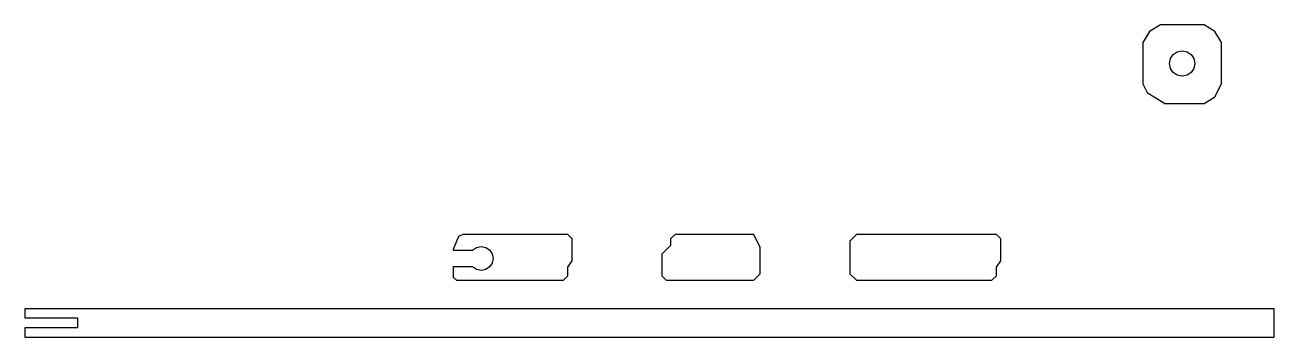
# Model space of a CAD drawing. Extents: x 0 to 6.75, y 0 to 1.69.
import ezdxf

# ---------------------------------------------------------------- set-up
doc = ezdxf.new("R2010")
doc.units = 0
doc.layers.get('0').update_dxf_attribs({"linetype": 'CONTINUOUS'})

msp = doc.modelspace()

# ---------------------------------------------------------------- linework, layer by layer
at = {"color": 4}
for p, q in [((6.13385, 1.68896), (6.07482, 1.65354)), ((6.37007, 1.68896), (6.13385, 1.68896)), ((6.42914, 1.65354), (6.37007, 1.68896)), ((6.07482, 1.65354), (6.03939, 1.59446)), ((6.46457, 1.59446), (6.42914, 1.65354)), ((6.03939, 1.59446), (6.03939, 1.37006)), ((6.46457, 1.37006), (6.46457, 1.59446)), ((6.18306, 1.48031), (6.18842, 1.50717)), ((6.18842, 1.50717), (6.20324, 1.52903)), ((6.20324, 1.52903), (6.2251, 1.54383)), ((6.2251, 1.54383), (6.25196, 1.54921)), ((6.25196, 1.54921), (6.27875, 1.54383)), ((6.27875, 1.54383), (6.30067, 1.52903)), ((6.30067, 1.52903), (6.31543, 1.50717)), ((6.31543, 1.50717), (6.32086, 1.48031)), ((6.18842, 1.4535), (6.18306, 1.48031)), ((6.20324, 1.43164), (6.18842, 1.4535)), ((6.2251, 1.41683), (6.20324, 1.43164)), ((6.30067, 1.43164), (6.27875, 1.41683)), ((6.31543, 1.4535), (6.30067, 1.43164)), ((6.32086, 1.48031), (6.31543, 1.4535)), ((6.03939, 1.37006), (6.06299, 1.32281)), ((6.25196, 1.4114), (6.2251, 1.41683)), ((6.27875, 1.41683), (6.25196, 1.4114)), ((6.42914, 1.29921), (6.46457, 1.37006)), ((6.06299, 1.32281), (6.1575, 1.26378)), ((6.37007, 1.26378), (6.42914, 1.29921)), ((6.1575, 1.26378), (6.37007, 1.26378)), ((2.3425, 0.543294), (2.31299, 0.474338)), ((2.36615, 0.555122), (2.3425, 0.543294)), ((2.93306, 0.555122), (2.36615, 0.555122)), ((2.95671, 0.531467), (2.93306, 0.555122)), ((3.51183, 0.555122), (3.48817, 0.531467)), ((3.93701, 0.555122), (3.51183, 0.555122)), ((3.97244, 0.484213), (3.93701, 0.555122)), ((4.49214, 0.555122), (4.45671, 0.51964)), ((5.24804, 0.555122), (4.49214, 0.555122)), ((5.27165, 0.531467), (5.24804, 0.555122)), ((2.31299, 0.474338), (2.31299, 0.470432)), ((2.41808, 0.470432), (2.43886, 0.484864)), ((2.43886, 0.484864), (2.46457, 0.490126)), ((2.46457, 0.490126), (2.48981, 0.485026)), ((2.48981, 0.485026), (2.51047, 0.471138)), ((2.95671, 0.413357), (2.95671, 0.531467)), ((3.48817, 0.496039), (3.44092, 0.448785)), ((3.48817, 0.531467), (3.48817, 0.496039)), ((3.97244, 0.342503), (3.97244, 0.484213)), ((4.45671, 0.51964), (4.45671, 0.342503)), ((5.27165, 0.413357), (5.27165, 0.531467)), ((2.31299, 0.470432), (2.41808, 0.470432)), ((2.51047, 0.471138), (2.52436, 0.450467)), ((2.52436, 0.450467), (2.52951, 0.425185)), ((2.52951, 0.425185), (2.52436, 0.399957)), ((2.93306, 0.377929), (2.95671, 0.413357)), ((3.44092, 0.448785), (3.44092, 0.330675)), ((5.24804, 0.377929), (5.27165, 0.413357)), ((2.41808, 0.379883), (2.31299, 0.379883)), ((2.31299, 0.379883), (2.31299, 0.324815)), ((2.43886, 0.36556), (2.41808, 0.379883)), ((2.46457, 0.360243), (2.43886, 0.36556)), ((2.48981, 0.365397), (2.46457, 0.360243)), ((2.51047, 0.379286), (2.48981, 0.365397)), ((2.52436, 0.399957), (2.51047, 0.379286)), ((2.93306, 0.330675), (2.93306, 0.377929)), ((3.93701, 0.307075), (3.97244, 0.342503)), ((4.45671, 0.342503), (4.49214, 0.307075)), ((5.24804, 0.330675), (5.24804, 0.377929)), ((2.31299, 0.324815), (2.33072, 0.307075)), ((2.33072, 0.307075), (2.90944, 0.307075)), ((2.90944, 0.307075), (2.93306, 0.330675)), ((3.44092, 0.330675), (3.46457, 0.307075)), ((3.46457, 0.307075), (3.93701, 0.307075)), ((4.49214, 0.307075), (5.22439, 0.307075)), ((5.22439, 0.307075), (5.24804, 0.330675)), ((0, 0.153537), (0, 0.104329)), ((6.74804, 0.153537), (0, 0.153537)), ((6.74804, 0), (6.74804, 0.153537)), ((0, 0.104329), (0.283149, 0.104329)), ((0.283149, 0.104329), (0.283149, 0.049208)), ((0.283149, 0.049208), (0, 0.049208)), ((0, 0.049208), (0, 0)), ((0, 0), (6.74804, 0))]:
    msp.add_line(p, q, dxfattribs=at)

doc.saveas('drawing.dxf')
